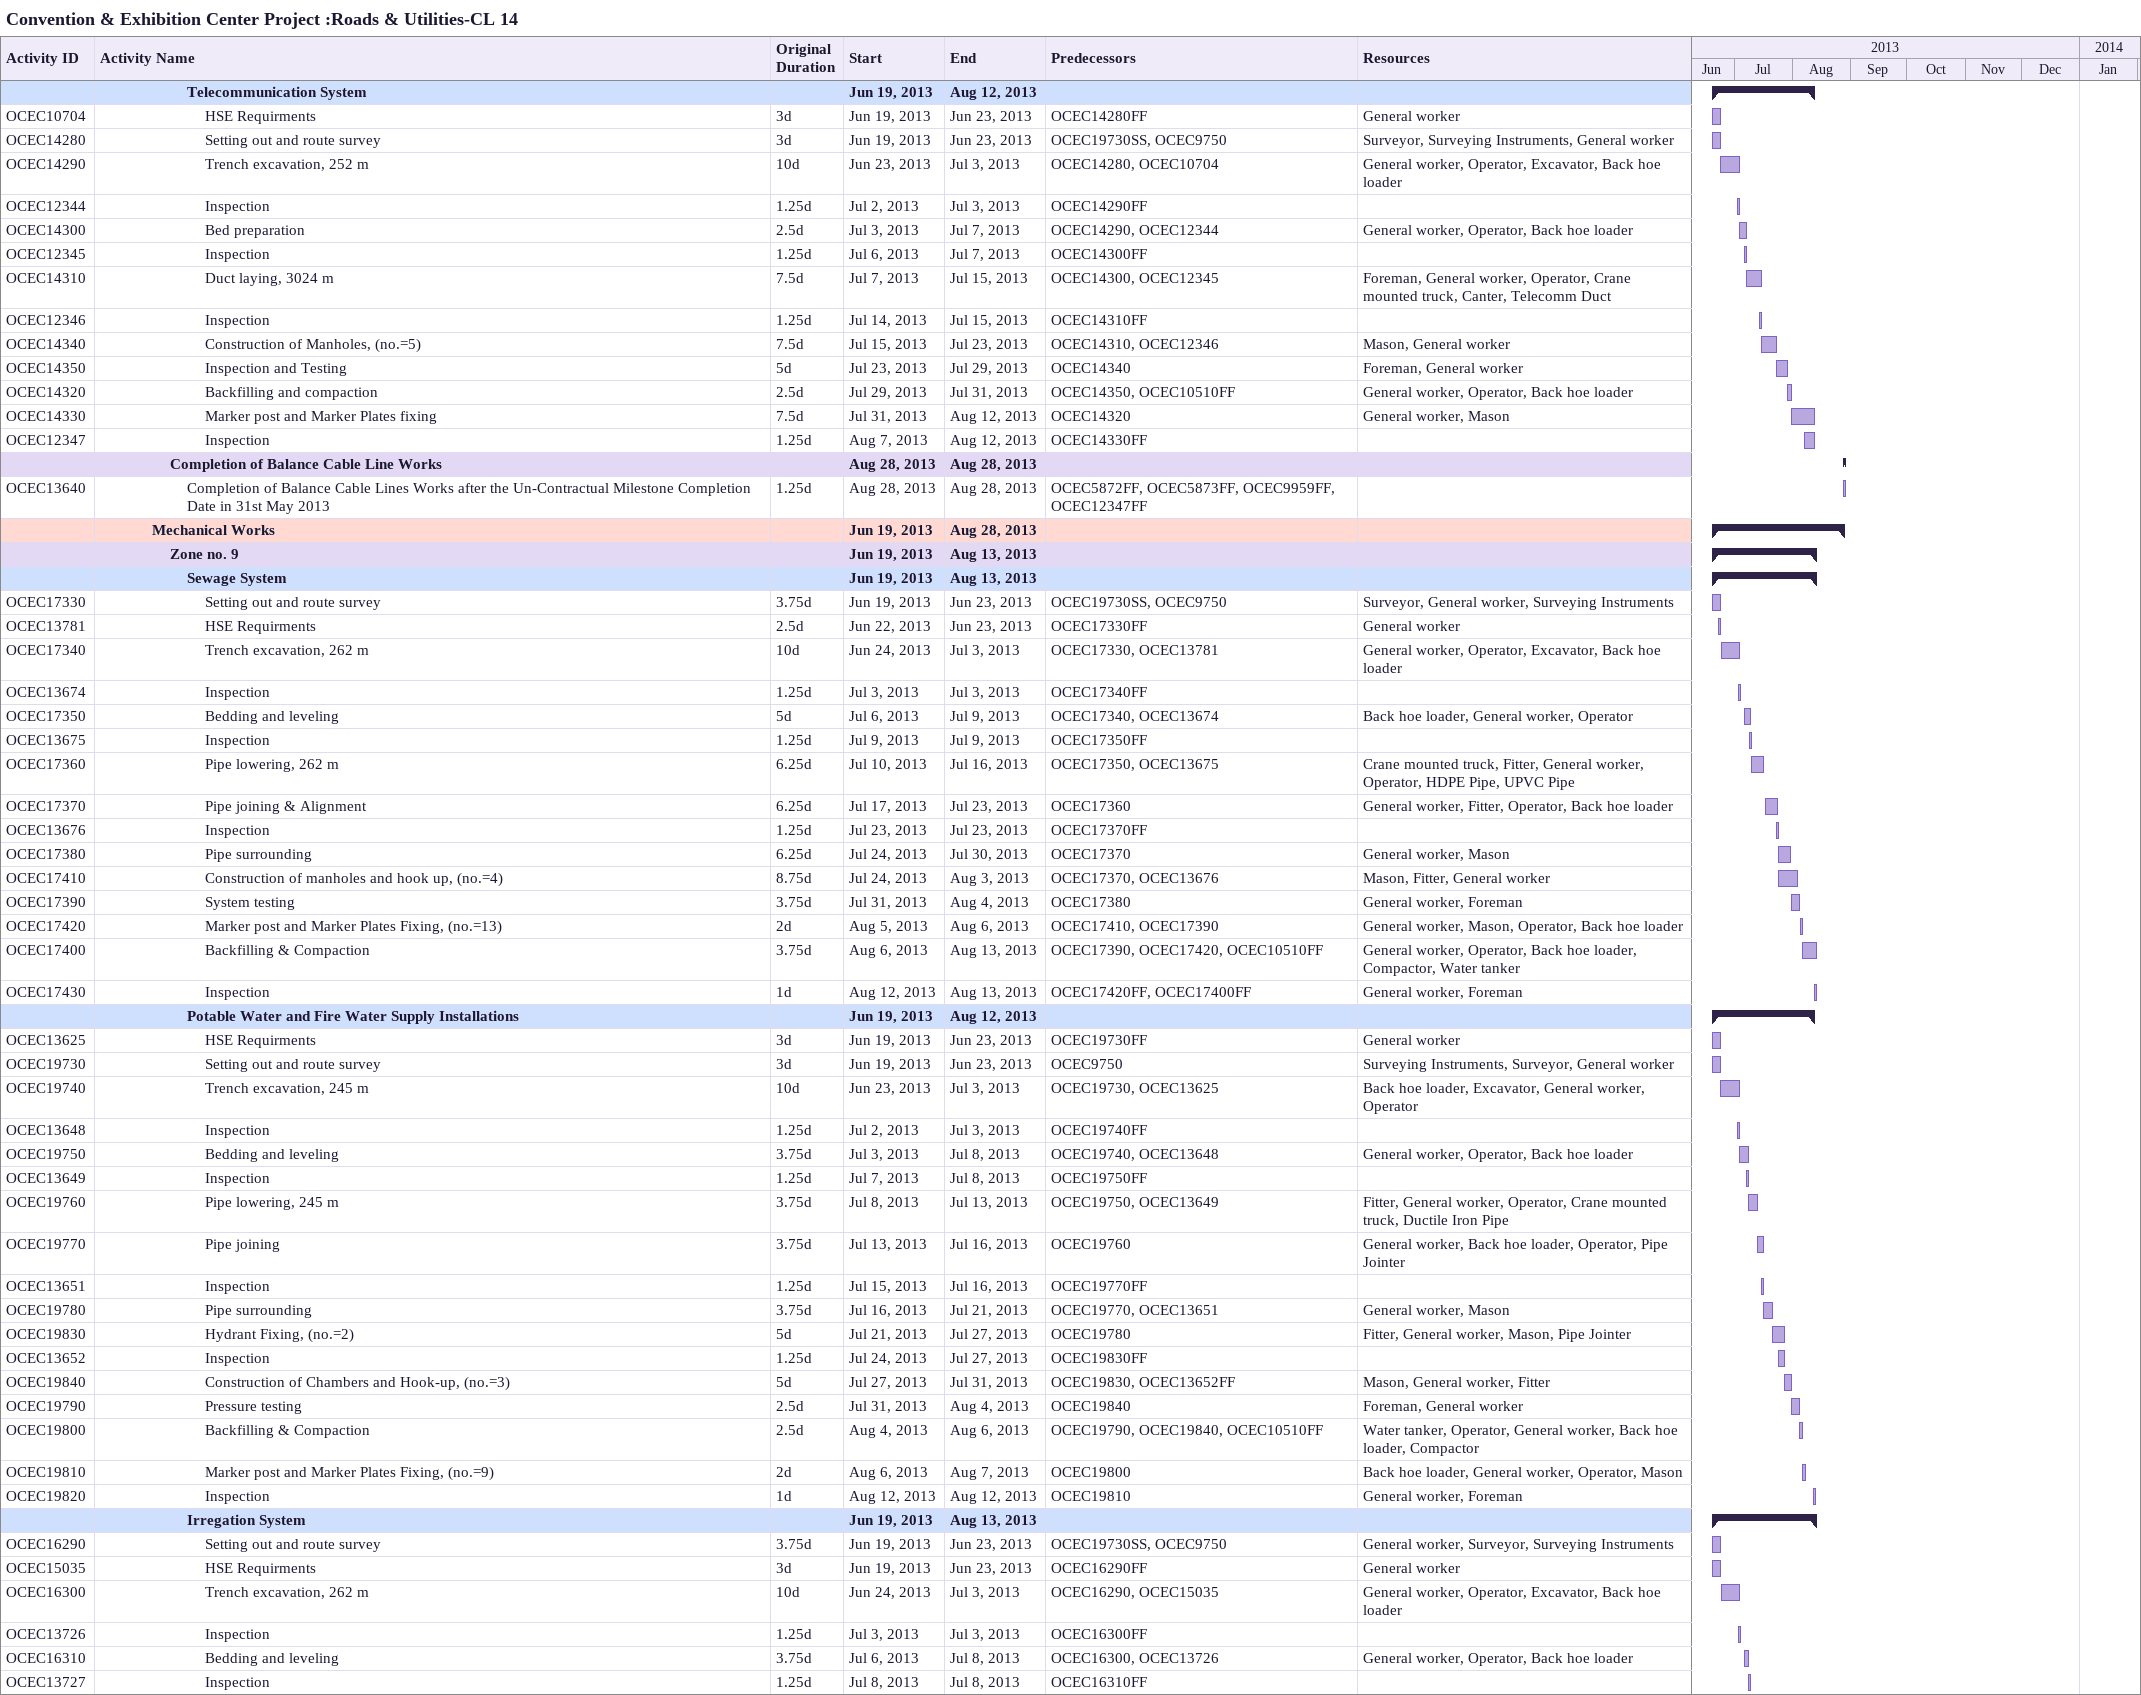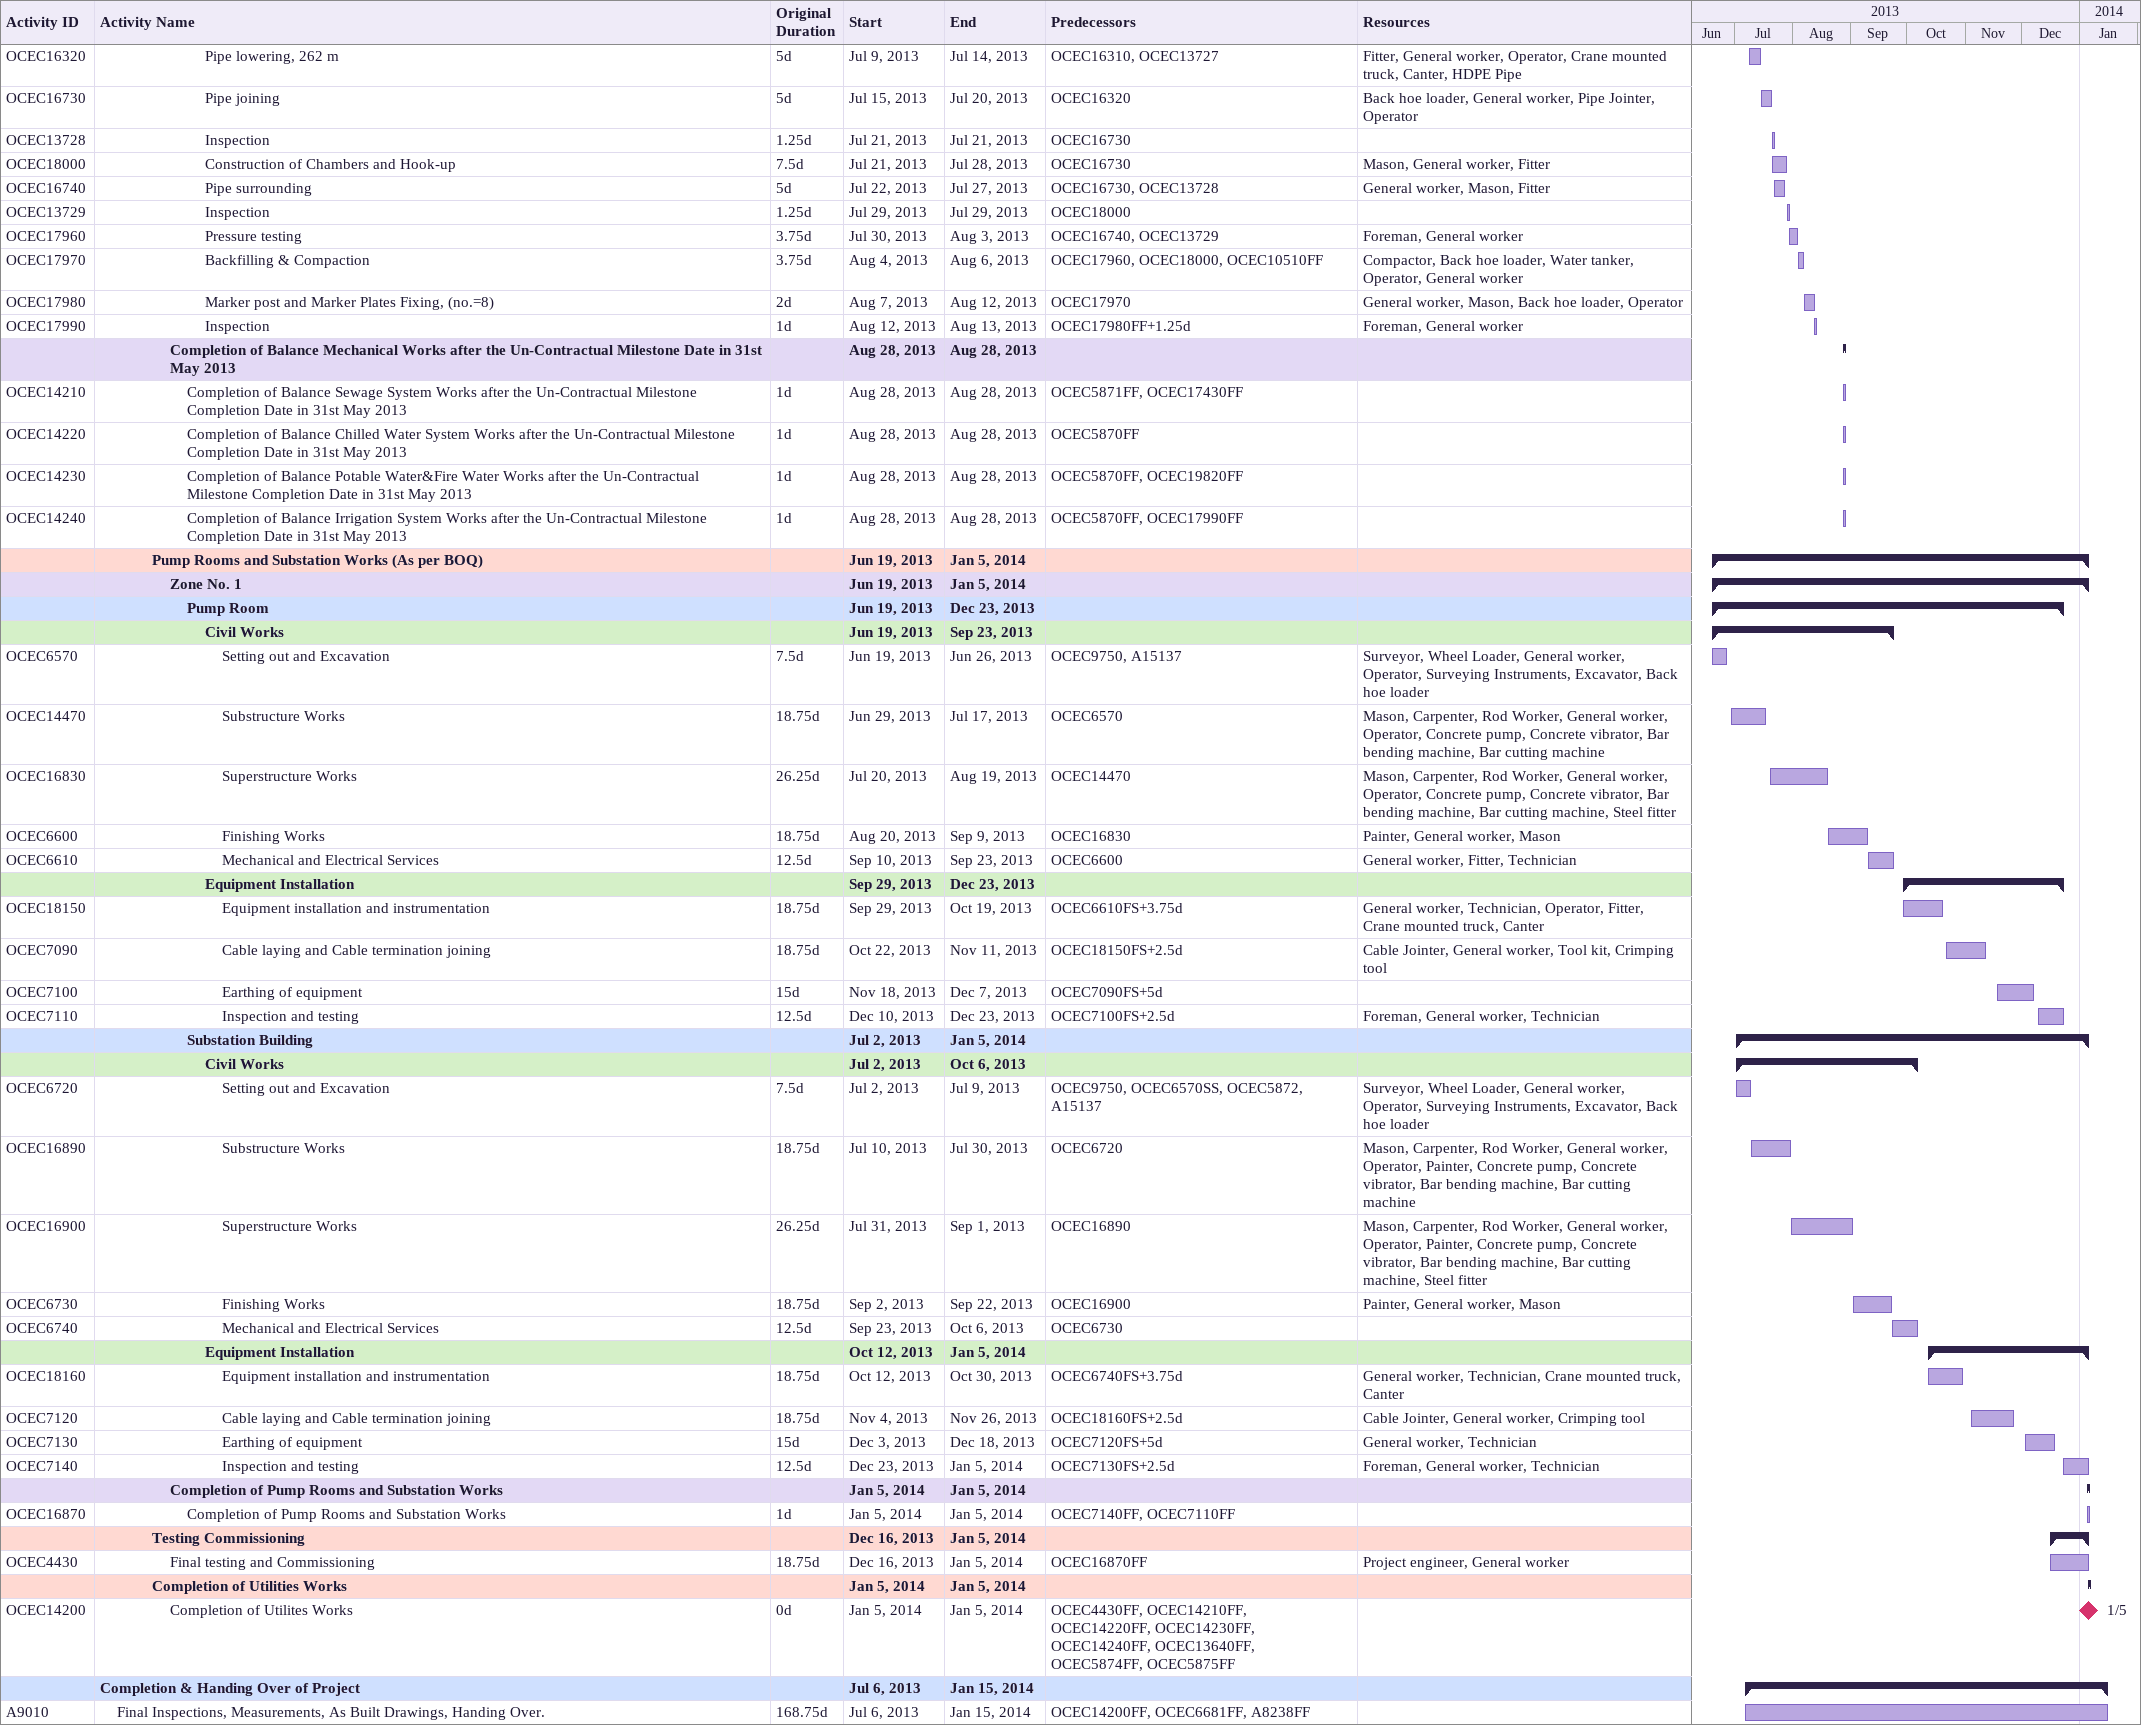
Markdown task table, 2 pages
Convention & Exhibition Center Project :Roads & Utilities-CL 14

| ID | Level | Task | Original duration | Start | Finish | Predecessors | Resources |
|---|---|---|---|---|---|---|---|
|  | 6 | **Telecommunication System** |  | 2013-06-19 | 2013-08-12 |  |  |
| OCEC10704 | 7 | HSE Requirments | 3d | 2013-06-19 | 2013-06-23 | OCEC14280FF | General worker |
| OCEC14280 | 7 | Setting out and route survey | 3d | 2013-06-19 | 2013-06-23 | OCEC19730SS, OCEC9750 | Surveyor, Surveying Instruments, General worker |
| OCEC14290 | 7 | Trench excavation, 252 m | 10d | 2013-06-23 | 2013-07-03 | OCEC14280, OCEC10704 | General worker, Operator, Excavator, Back hoe loader |
| OCEC12344 | 7 | Inspection | 1.25d | 2013-07-02 | 2013-07-03 | OCEC14290FF |  |
| OCEC14300 | 7 | Bed preparation | 2.5d | 2013-07-03 | 2013-07-07 | OCEC14290, OCEC12344 | General worker, Operator, Back hoe loader |
| OCEC12345 | 7 | Inspection | 1.25d | 2013-07-06 | 2013-07-07 | OCEC14300FF |  |
| OCEC14310 | 7 | Duct laying, 3024 m | 7.5d | 2013-07-07 | 2013-07-15 | OCEC14300, OCEC12345 | Foreman, General worker, Operator, Crane mounted truck, Canter, Telecomm Duct |
| OCEC12346 | 7 | Inspection | 1.25d | 2013-07-14 | 2013-07-15 | OCEC14310FF |  |
| OCEC14340 | 7 | Construction of Manholes, (no.=5) | 7.5d | 2013-07-15 | 2013-07-23 | OCEC14310, OCEC12346 | Mason, General worker |
| OCEC14350 | 7 | Inspection and Testing | 5d | 2013-07-23 | 2013-07-29 | OCEC14340 | Foreman, General worker |
| OCEC14320 | 7 | Backfilling and compaction | 2.5d | 2013-07-29 | 2013-07-31 | OCEC14350, OCEC10510FF | General worker, Operator, Back hoe loader |
| OCEC14330 | 7 | Marker post and Marker Plates fixing | 7.5d | 2013-07-31 | 2013-08-12 | OCEC14320 | General worker, Mason |
| OCEC12347 | 7 | Inspection | 1.25d | 2013-08-07 | 2013-08-12 | OCEC14330FF |  |
|  | 5 | **Completion of Balance Cable Line Works** |  | 2013-08-28 | 2013-08-28 |  |  |
| OCEC13640 | 6 | Completion of Balance Cable Lines Works after the Un-Contractual Milestone Completion Date in 31st May 2013 | 1.25d | 2013-08-28 | 2013-08-28 | OCEC5872FF, OCEC5873FF, OCEC9959FF, OCEC12347FF |  |
|  | 4 | **Mechanical Works** |  | 2013-06-19 | 2013-08-28 |  |  |
|  | 5 | **Zone no. 9** |  | 2013-06-19 | 2013-08-13 |  |  |
|  | 6 | **Sewage System** |  | 2013-06-19 | 2013-08-13 |  |  |
| OCEC17330 | 7 | Setting out and route survey | 3.75d | 2013-06-19 | 2013-06-23 | OCEC19730SS, OCEC9750 | Surveyor, General worker, Surveying Instruments |
| OCEC13781 | 7 | HSE Requirments | 2.5d | 2013-06-22 | 2013-06-23 | OCEC17330FF | General worker |
| OCEC17340 | 7 | Trench excavation, 262 m | 10d | 2013-06-24 | 2013-07-03 | OCEC17330, OCEC13781 | General worker, Operator, Excavator, Back hoe loader |
| OCEC13674 | 7 | Inspection | 1.25d | 2013-07-03 | 2013-07-03 | OCEC17340FF |  |
| OCEC17350 | 7 | Bedding and leveling | 5d | 2013-07-06 | 2013-07-09 | OCEC17340, OCEC13674 | Back hoe loader, General worker, Operator |
| OCEC13675 | 7 | Inspection | 1.25d | 2013-07-09 | 2013-07-09 | OCEC17350FF |  |
| OCEC17360 | 7 | Pipe lowering, 262 m | 6.25d | 2013-07-10 | 2013-07-16 | OCEC17350, OCEC13675 | Crane mounted truck, Fitter, General worker, Operator, HDPE Pipe, UPVC Pipe |
| OCEC17370 | 7 | Pipe joining & Alignment | 6.25d | 2013-07-17 | 2013-07-23 | OCEC17360 | General worker, Fitter, Operator, Back hoe loader |
| OCEC13676 | 7 | Inspection | 1.25d | 2013-07-23 | 2013-07-23 | OCEC17370FF |  |
| OCEC17380 | 7 | Pipe surrounding | 6.25d | 2013-07-24 | 2013-07-30 | OCEC17370 | General worker, Mason |
| OCEC17410 | 7 | Construction of manholes and hook up, (no.=4) | 8.75d | 2013-07-24 | 2013-08-03 | OCEC17370, OCEC13676 | Mason, Fitter, General worker |
| OCEC17390 | 7 | System testing | 3.75d | 2013-07-31 | 2013-08-04 | OCEC17380 | General worker, Foreman |
| OCEC17420 | 7 | Marker post and Marker Plates Fixing, (no.=13) | 2d | 2013-08-05 | 2013-08-06 | OCEC17410, OCEC17390 | General worker, Mason, Operator, Back hoe loader |
| OCEC17400 | 7 | Backfilling & Compaction | 3.75d | 2013-08-06 | 2013-08-13 | OCEC17390, OCEC17420, OCEC10510FF | General worker, Operator, Back hoe loader, Compactor, Water tanker |
| OCEC17430 | 7 | Inspection | 1d | 2013-08-12 | 2013-08-13 | OCEC17420FF, OCEC17400FF | General worker, Foreman |
|  | 6 | **Potable Water and Fire Water Supply Installations** |  | 2013-06-19 | 2013-08-12 |  |  |
| OCEC13625 | 7 | HSE Requirments | 3d | 2013-06-19 | 2013-06-23 | OCEC19730FF | General worker |
| OCEC19730 | 7 | Setting out and route survey | 3d | 2013-06-19 | 2013-06-23 | OCEC9750 | Surveying Instruments, Surveyor, General worker |
| OCEC19740 | 7 | Trench excavation, 245 m | 10d | 2013-06-23 | 2013-07-03 | OCEC19730, OCEC13625 | Back hoe loader, Excavator, General worker, Operator |
| OCEC13648 | 7 | Inspection | 1.25d | 2013-07-02 | 2013-07-03 | OCEC19740FF |  |
| OCEC19750 | 7 | Bedding and leveling | 3.75d | 2013-07-03 | 2013-07-08 | OCEC19740, OCEC13648 | General worker, Operator, Back hoe loader |
| OCEC13649 | 7 | Inspection | 1.25d | 2013-07-07 | 2013-07-08 | OCEC19750FF |  |
| OCEC19760 | 7 | Pipe lowering, 245 m | 3.75d | 2013-07-08 | 2013-07-13 | OCEC19750, OCEC13649 | Fitter, General worker, Operator, Crane mounted truck, Ductile Iron Pipe |
| OCEC19770 | 7 | Pipe joining | 3.75d | 2013-07-13 | 2013-07-16 | OCEC19760 | General worker, Back hoe loader, Operator, Pipe Jointer |
| OCEC13651 | 7 | Inspection | 1.25d | 2013-07-15 | 2013-07-16 | OCEC19770FF |  |
| OCEC19780 | 7 | Pipe surrounding | 3.75d | 2013-07-16 | 2013-07-21 | OCEC19770, OCEC13651 | General worker, Mason |
| OCEC19830 | 7 | Hydrant Fixing, (no.=2) | 5d | 2013-07-21 | 2013-07-27 | OCEC19780 | Fitter, General worker, Mason, Pipe Jointer |
| OCEC13652 | 7 | Inspection | 1.25d | 2013-07-24 | 2013-07-27 | OCEC19830FF |  |
| OCEC19840 | 7 | Construction of Chambers and Hook-up, (no.=3) | 5d | 2013-07-27 | 2013-07-31 | OCEC19830, OCEC13652FF | Mason, General worker, Fitter |
| OCEC19790 | 7 | Pressure testing | 2.5d | 2013-07-31 | 2013-08-04 | OCEC19840 | Foreman, General worker |
| OCEC19800 | 7 | Backfilling & Compaction | 2.5d | 2013-08-04 | 2013-08-06 | OCEC19790, OCEC19840, OCEC10510FF | Water tanker, Operator, General worker, Back hoe loader, Compactor |
| OCEC19810 | 7 | Marker post and Marker Plates Fixing, (no.=9) | 2d | 2013-08-06 | 2013-08-07 | OCEC19800 | Back hoe loader, General worker, Operator, Mason |
| OCEC19820 | 7 | Inspection | 1d | 2013-08-12 | 2013-08-12 | OCEC19810 | General worker, Foreman |
|  | 6 | **Irregation System** |  | 2013-06-19 | 2013-08-13 |  |  |
| OCEC16290 | 7 | Setting out and route survey | 3.75d | 2013-06-19 | 2013-06-23 | OCEC19730SS, OCEC9750 | General worker, Surveyor, Surveying Instruments |
| OCEC15035 | 7 | HSE Requirments | 3d | 2013-06-19 | 2013-06-23 | OCEC16290FF | General worker |
| OCEC16300 | 7 | Trench excavation, 262 m | 10d | 2013-06-24 | 2013-07-03 | OCEC16290, OCEC15035 | General worker, Operator, Excavator, Back hoe loader |
| OCEC13726 | 7 | Inspection | 1.25d | 2013-07-03 | 2013-07-03 | OCEC16300FF |  |
| OCEC16310 | 7 | Bedding and leveling | 3.75d | 2013-07-06 | 2013-07-08 | OCEC16300, OCEC13726 | General worker, Operator, Back hoe loader |
| OCEC13727 | 7 | Inspection | 1.25d | 2013-07-08 | 2013-07-08 | OCEC16310FF |  |
| OCEC16320 | 7 | Pipe lowering, 262 m | 5d | 2013-07-09 | 2013-07-14 | OCEC16310, OCEC13727 | Fitter, General worker, Operator, Crane mounted truck, Canter, HDPE Pipe |
| OCEC16730 | 7 | Pipe joining | 5d | 2013-07-15 | 2013-07-20 | OCEC16320 | Back hoe loader, General worker, Pipe Jointer, Operator |
| OCEC13728 | 7 | Inspection | 1.25d | 2013-07-21 | 2013-07-21 | OCEC16730 |  |
| OCEC18000 | 7 | Construction of Chambers and Hook-up | 7.5d | 2013-07-21 | 2013-07-28 | OCEC16730 | Mason, General worker, Fitter |
| OCEC16740 | 7 | Pipe surrounding | 5d | 2013-07-22 | 2013-07-27 | OCEC16730, OCEC13728 | General worker, Mason, Fitter |
| OCEC13729 | 7 | Inspection | 1.25d | 2013-07-29 | 2013-07-29 | OCEC18000 |  |
| OCEC17960 | 7 | Pressure testing | 3.75d | 2013-07-30 | 2013-08-03 | OCEC16740, OCEC13729 | Foreman, General worker |
| OCEC17970 | 7 | Backfilling & Compaction | 3.75d | 2013-08-04 | 2013-08-06 | OCEC17960, OCEC18000, OCEC10510FF | Compactor, Back hoe loader, Water tanker, Operator, General worker |
| OCEC17980 | 7 | Marker post and Marker Plates Fixing, (no.=8) | 2d | 2013-08-07 | 2013-08-12 | OCEC17970 | General worker, Mason, Back hoe loader, Operator |
| OCEC17990 | 7 | Inspection | 1d | 2013-08-12 | 2013-08-13 | OCEC17980FF+1.25d | Foreman, General worker |
|  | 5 | **Completion of Balance Mechanical Works after the Un-Contractual Milestone Date in 31st May 2013** |  | 2013-08-28 | 2013-08-28 |  |  |
| OCEC14210 | 6 | Completion of Balance Sewage System Works after the Un-Contractual Milestone Completion Date in 31st May 2013 | 1d | 2013-08-28 | 2013-08-28 | OCEC5871FF, OCEC17430FF |  |
| OCEC14220 | 6 | Completion of Balance Chilled Water System Works after the Un-Contractual Milestone Completion Date in 31st May 2013 | 1d | 2013-08-28 | 2013-08-28 | OCEC5870FF |  |
| OCEC14230 | 6 | Completion of Balance Potable Water&Fire Water Works after the Un-Contractual Milestone Completion Date in 31st May 2013 | 1d | 2013-08-28 | 2013-08-28 | OCEC5870FF, OCEC19820FF |  |
| OCEC14240 | 6 | Completion of Balance Irrigation System Works after the Un-Contractual Milestone Completion Date in 31st May 2013 | 1d | 2013-08-28 | 2013-08-28 | OCEC5870FF, OCEC17990FF |  |
|  | 4 | **Pump Rooms and Substation Works (As per BOQ)** |  | 2013-06-19 | 2014-01-05 |  |  |
|  | 5 | **Zone No. 1** |  | 2013-06-19 | 2014-01-05 |  |  |
|  | 6 | **Pump Room** |  | 2013-06-19 | 2013-12-23 |  |  |
|  | 7 | **Civil Works** |  | 2013-06-19 | 2013-09-23 |  |  |
| OCEC6570 | 8 | Setting out and Excavation | 7.5d | 2013-06-19 | 2013-06-26 | OCEC9750, A15137 | Surveyor, Wheel Loader, General worker, Operator, Surveying Instruments, Excavator, Back hoe loader |
| OCEC14470 | 8 | Substructure Works | 18.75d | 2013-06-29 | 2013-07-17 | OCEC6570 | Mason, Carpenter, Rod Worker, General worker, Operator, Concrete pump, Concrete vibrator, Bar bending machine, Bar cutting machine |
| OCEC16830 | 8 | Superstructure Works | 26.25d | 2013-07-20 | 2013-08-19 | OCEC14470 | Mason, Carpenter, Rod Worker, General worker, Operator, Concrete pump, Concrete vibrator, Bar bending machine, Bar cutting machine, Steel fitter |
| OCEC6600 | 8 | Finishing Works | 18.75d | 2013-08-20 | 2013-09-09 | OCEC16830 | Painter, General worker, Mason |
| OCEC6610 | 8 | Mechanical and Electrical Services | 12.5d | 2013-09-10 | 2013-09-23 | OCEC6600 | General worker, Fitter, Technician |
|  | 7 | **Equipment Installation** |  | 2013-09-29 | 2013-12-23 |  |  |
| OCEC18150 | 8 | Equipment installation and instrumentation | 18.75d | 2013-09-29 | 2013-10-19 | OCEC6610FS+3.75d | General worker, Technician, Operator, Fitter, Crane mounted truck, Canter |
| OCEC7090 | 8 | Cable laying and Cable termination joining | 18.75d | 2013-10-22 | 2013-11-11 | OCEC18150FS+2.5d | Cable Jointer, General worker, Tool kit, Crimping tool |
| OCEC7100 | 8 | Earthing of equipment | 15d | 2013-11-18 | 2013-12-07 | OCEC7090FS+5d |  |
| OCEC7110 | 8 | Inspection and testing | 12.5d | 2013-12-10 | 2013-12-23 | OCEC7100FS+2.5d | Foreman, General worker, Technician |
|  | 6 | **Substation Building** |  | 2013-07-02 | 2014-01-05 |  |  |
|  | 7 | **Civil Works** |  | 2013-07-02 | 2013-10-06 |  |  |
| OCEC6720 | 8 | Setting out and Excavation | 7.5d | 2013-07-02 | 2013-07-09 | OCEC9750, OCEC6570SS, OCEC5872, A15137 | Surveyor, Wheel Loader, General worker, Operator, Surveying Instruments, Excavator, Back hoe loader |
| OCEC16890 | 8 | Substructure Works | 18.75d | 2013-07-10 | 2013-07-30 | OCEC6720 | Mason, Carpenter, Rod Worker, General worker, Operator, Painter, Concrete pump, Concrete vibrator, Bar bending machine, Bar cutting machine |
| OCEC16900 | 8 | Superstructure Works | 26.25d | 2013-07-31 | 2013-09-01 | OCEC16890 | Mason, Carpenter, Rod Worker, General worker, Operator, Painter, Concrete pump, Concrete vibrator, Bar bending machine, Bar cutting machine, Steel fitter |
| OCEC6730 | 8 | Finishing Works | 18.75d | 2013-09-02 | 2013-09-22 | OCEC16900 | Painter, General worker, Mason |
| OCEC6740 | 8 | Mechanical and Electrical Services | 12.5d | 2013-09-23 | 2013-10-06 | OCEC6730 |  |
|  | 7 | **Equipment Installation** |  | 2013-10-12 | 2014-01-05 |  |  |
| OCEC18160 | 8 | Equipment installation and instrumentation | 18.75d | 2013-10-12 | 2013-10-30 | OCEC6740FS+3.75d | General worker, Technician, Crane mounted truck, Canter |
| OCEC7120 | 8 | Cable laying and Cable termination joining | 18.75d | 2013-11-04 | 2013-11-26 | OCEC18160FS+2.5d | Cable Jointer, General worker, Crimping tool |
| OCEC7130 | 8 | Earthing of equipment | 15d | 2013-12-03 | 2013-12-18 | OCEC7120FS+5d | General worker, Technician |
| OCEC7140 | 8 | Inspection and testing | 12.5d | 2013-12-23 | 2014-01-05 | OCEC7130FS+2.5d | Foreman, General worker, Technician |
|  | 5 | **Completion of Pump Rooms and Substation Works** |  | 2014-01-05 | 2014-01-05 |  |  |
| OCEC16870 | 6 | Completion of Pump Rooms and Substation Works | 1d | 2014-01-05 | 2014-01-05 | OCEC7140FF, OCEC7110FF |  |
|  | 4 | **Testing Commissioning** |  | 2013-12-16 | 2014-01-05 |  |  |
| OCEC4430 | 5 | Final testing and Commissioning | 18.75d | 2013-12-16 | 2014-01-05 | OCEC16870FF | Project engineer, General worker |
|  | 4 | **Completion of Utilities Works** |  | 2014-01-05 | 2014-01-05 |  |  |
| OCEC14200 | 5 | Completion of Utilites Works | 0d | 2014-01-05 | 2014-01-05 | OCEC4430FF, OCEC14210FF, OCEC14220FF, OCEC14230FF, OCEC14240FF, OCEC13640FF, OCEC5874FF, OCEC5875FF |  |
|  | 1 | **Completion & Handing Over of Project** |  | 2013-07-06 | 2014-01-15 |  |  |
| A9010 | 2 | Final Inspections, Measurements, As Built Drawings, Handing Over. | 168.75d | 2013-07-06 | 2014-01-15 | OCEC14200FF, OCEC6681FF, A8238FF |  |
